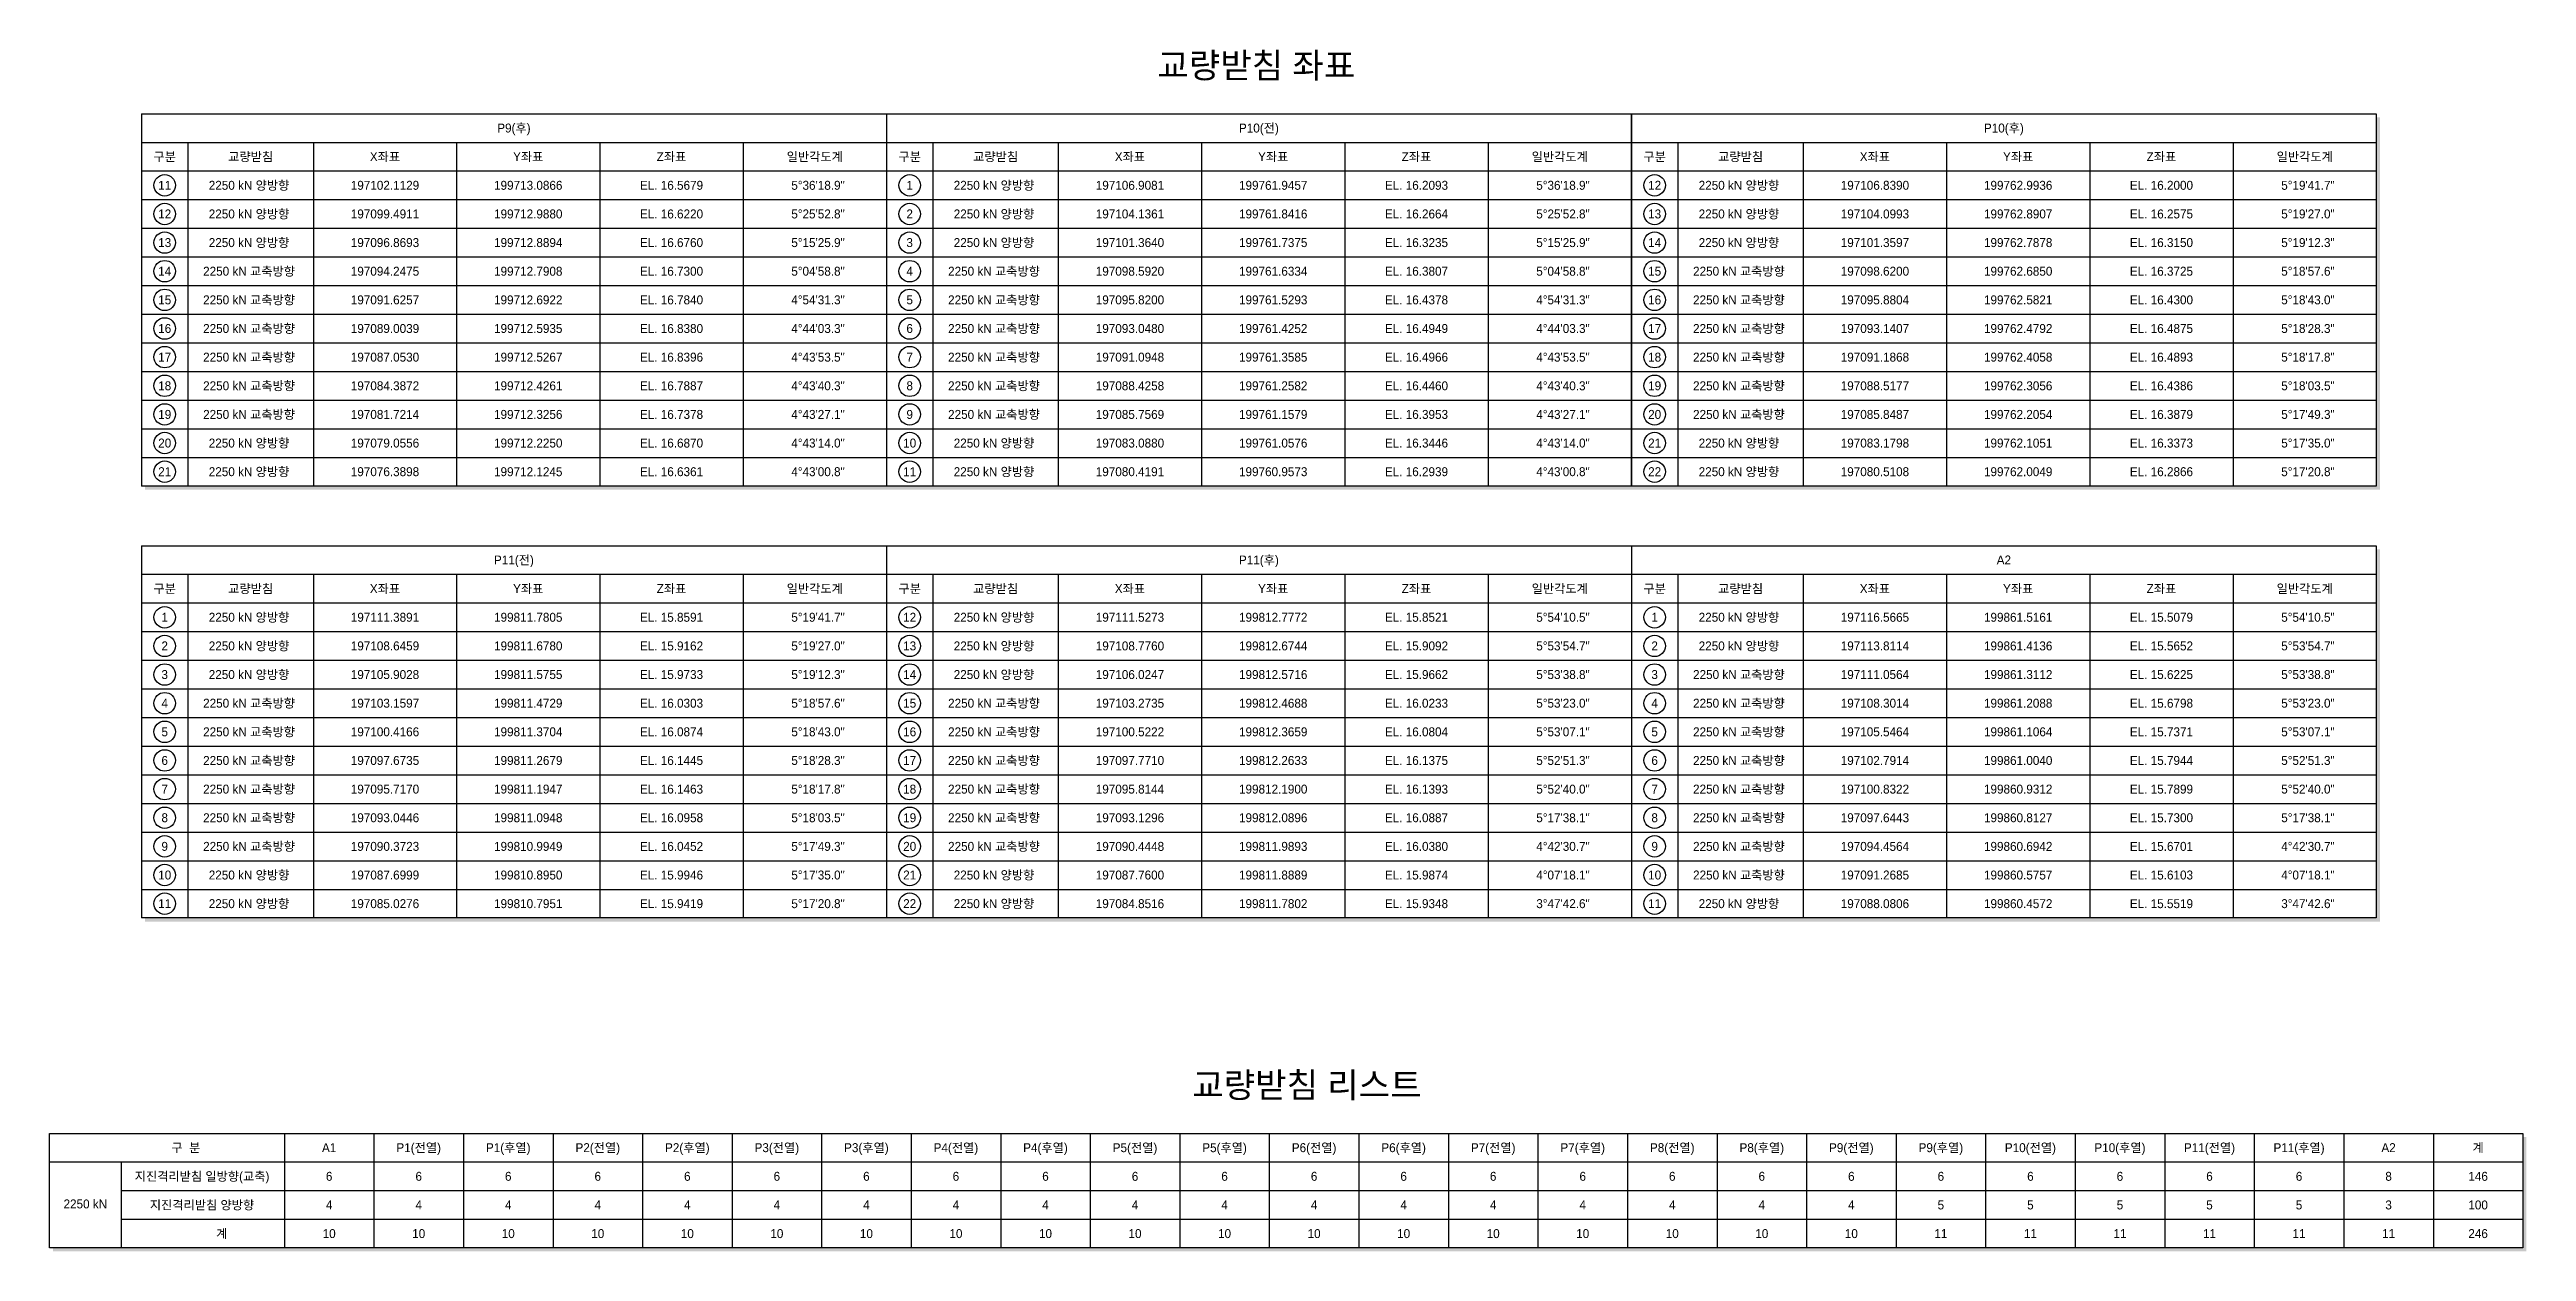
# Model space of a CAD drawing. Header units: millimetres. Extents: x 0 to 207472, y 0 to 100729.
import ezdxf
from ezdxf.enums import TextEntityAlignment as Align

# ---------------------------------------------------------------- set-up
doc = ezdxf.new("R2010")
doc.units = ezdxf.units.MM
doc.header["$LTSCALE"] = 8
for name, color, linetype in [('CS-TABL-LIN2', 1, 'Continuous'), ('CS-TABL-TEX2', 3, 'Continuous'), ('CZ-TEX1', 6, 'Continuous')]:
    doc.layers.add(name, color=color, linetype=linetype)
doc.styles.add('A_STANDARD', font='')
doc.styles.get('A_STANDARD').set_extended_font_data('Dotum')

msp = doc.modelspace()

# ---------------------------------------------------------------- linework, layer by layer
at = {"layer": 'CS-TABL-LIN2'}
for p, q in [((7697, 95349), (7697, 64149)), ((70097, 95349), (70097, 64149)), ((194897, 95349), (194897, 64149)), ((7697, 92949), (132497, 92949)), ((11597, 92949), (11597, 64149)), ((22097, 92949), (22097, 64149)), ((34097, 92949), (34097, 64149)), ((46097, 92949), (46097, 64149)), ((58097, 92949), (58097, 64149)), ((73997, 92949), (73997, 64149)), ((84497, 92949), (84497, 64149)), ((96497, 92949), (96497, 64149)), ((108497, 92949), (108497, 64149)), ((120497, 92949), (120497, 64149)), ((132497, 92949), (194897, 92949)), ((136397, 92949), (136397, 64149)), ((146897, 92949), (146897, 64149)), ((158897, 92949), (158897, 64149)), ((170897, 92949), (170897, 64149)), ((182897, 92949), (182897, 64149)), ((7697, 90549), (132497, 90549)), ((132497, 90549), (194897, 90549)), ((7697, 88149), (132497, 88149)), ((132497, 88149), (194897, 88149)), ((7697, 85749), (132497, 85749)), ((132497, 85749), (194897, 85749)), ((7697, 83349), (132497, 83349)), ((132497, 83349), (194897, 83349)), ((7697, 80949), (132497, 80949)), ((132497, 80949), (194897, 80949)), ((7697, 78549), (132497, 78549)), ((132497, 78549), (194897, 78549)), ((7697, 76149), (132497, 76149)), ((132497, 76149), (194897, 76149)), ((7697, 73749), (132497, 73749)), ((132497, 73749), (194897, 73749)), ((7697, 71349), (132497, 71349)), ((132497, 71349), (194897, 71349)), ((7697, 68949), (132497, 68949)), ((132497, 68949), (194897, 68949)), ((7697, 66549), (132497, 66549)), ((132497, 66549), (194897, 66549)), ((7697, 59149), (7697, 27949)), ((70097, 59149), (70097, 27949)), ((132497, 59149), (132497, 27949)), ((7697, 56749), (194897, 56749)), ((11597, 56749), (11597, 27949)), ((22097, 56749), (22097, 27949)), ((34097, 56749), (34097, 27949)), ((46097, 56749), (46097, 27949)), ((58097, 56749), (58097, 27949)), ((73997, 56749), (73997, 27949)), ((84497, 56749), (84497, 27949)), ((96497, 56749), (96497, 27949)), ((108497, 56749), (108497, 27949)), ((120497, 56749), (120497, 27949)), ((136397, 56749), (136397, 27949)), ((146897, 56749), (146897, 27949)), ((158897, 56749), (158897, 27949)), ((170897, 56749), (170897, 27949)), ((182897, 56749), (182897, 27949)), ((7697, 54349), (194897, 54349)), ((7697, 51949), (194897, 51949)), ((7697, 49549), (194897, 49549)), ((7697, 47149), (194897, 47149)), ((7697, 44749), (194897, 44749)), ((7697, 42349), (194897, 42349)), ((7697, 39949), (194897, 39949)), ((7697, 37549), (194897, 37549)), ((7697, 35149), (194897, 35149)), ((7697, 32749), (194897, 32749)), ((7697, 30349), (194897, 30349)), ((19672, 9900), (19672, 300)), ((27172, 9900), (27172, 300)), ((34672, 9900), (34672, 300)), ((42172, 9900), (42172, 300)), ((49672, 9900), (49672, 300)), ((57172, 9900), (57172, 300)), ((64672, 9900), (64672, 300)), ((72172, 9900), (72172, 300)), ((79672, 9900), (79672, 300)), ((87172, 9900), (87172, 300)), ((94672, 9900), (94672, 300)), ((102172, 9900), (102172, 300)), ((109672, 9900), (109672, 300)), ((117172, 9900), (117172, 300)), ((124672, 9900), (124672, 300)), ((132172, 9900), (132172, 300)), ((139672, 9900), (139672, 300)), ((147172, 9900), (147172, 300)), ((154672, 9900), (154672, 300)), ((162172, 9900), (162172, 300)), ((169672, 9900), (169672, 300)), ((177172, 9900), (177172, 300)), ((184672, 9900), (184672, 300)), ((192172, 9900), (192172, 300)), ((199672, 9900), (199672, 300)), ((0, 7500), (207172, 7500)), ((6000, 7500), (6000, 300)), ((6000, 7500), (207172, 7500)), ((6000, 5100), (207172, 5100)), ((6000, 2700), (207172, 2700))]:
    msp.add_line(p, q, dxfattribs=at)
for points in [[(7697, 95349), (132497, 95349), (132497, 64149), (7697, 64149)], [(194897, 64149), (132497, 64149), (132497, 95349), (194897, 95349)], [(7697, 59149), (194897, 59149), (194897, 27949), (7697, 27949)]]:
    msp.add_lwpolyline(points, dxfattribs=at)
msp.add_lwpolyline([(0, 9900), (207172, 9900), (207172, 300), (0, 300)], close=True, dxfattribs=at)
for centre in [(9647, 89349), (72047, 89349), (134447, 89349), (9647, 86949), (72047, 86949), (134447, 86949), (9647, 84549), (72047, 84549), (134447, 84549), (9647, 82149), (72047, 82149), (134447, 82149), (9647, 79749), (72047, 79749), (134447, 79749), (9647, 77349), (72047, 77349), (134447, 77349), (9647, 74949), (72047, 74949), (134447, 74949), (9647, 72549), (72047, 72549), (134447, 72549), (9647, 70149), (72047, 70149), (134447, 70149), (9647, 67749), (72047, 67749), (134447, 67749), (9647, 65349), (72047, 65349), (134447, 65349), (9647, 53149), (72047, 53149), (134447, 53149), (9647, 50749), (72047, 50749), (134447, 50749), (9647, 48349), (72047, 48349), (134447, 48349), (9647, 45949), (72047, 45949), (134447, 45949), (9647, 43549), (72047, 43549), (134447, 43549), (9647, 41149), (72047, 41149), (134447, 41149), (9647, 38749), (72047, 38749), (134447, 38749), (9647, 36349), (72047, 36349), (134447, 36349), (9647, 33949), (72047, 33949), (134447, 33949), (9647, 31549), (72047, 31549), (134447, 31549), (9647, 29149), (72047, 29149), (134447, 29149)]:
    msp.add_circle(centre, 900, dxfattribs=at)
for points in [[(194897, 95049), (195197, 95049), (194897, 64149), (195197, 64149)], [(7997, 64149), (195197, 64149), (7997, 63849), (195197, 63849)], [(194897, 58849), (195197, 58849), (194897, 27949), (195197, 27949)], [(7997, 27949), (195197, 27949), (7997, 27649), (195197, 27649)], [(207172, 9600), (207472, 9600), (207172, 300), (207472, 300)], [(300, 300), (207472, 300), (300, 0), (207472, 0)]]:
    msp.add_solid(points, dxfattribs=at)

# ---------------------------------------------------------------- texts
at = {"layer": 'CS-TABL-TEX2', "style": 'A_STANDARD'}
for s, p in [('P9(후)', (38897, 94149)), ('P10(전)', (101297, 94149)), ('P10(후)', (163697, 94149)), ('구분', (9647, 91749)), ('교량받침', (16847, 91749)), ('X좌표', (28097, 91749)), ('Y좌표', (40097, 91749)), ('Z좌표', (52097, 91749)), ('일반각도계', (64097, 91749)), ('구분', (72047, 91749)), ('교량받침', (79247, 91749)), ('X좌표', (90497, 91749)), ('Y좌표', (102497, 91749)), ('Z좌표', (114497, 91749)), ('일반각도계', (126497, 91749)), ('구분', (134447, 91749)), ('교량받침', (141647, 91749)), ('X좌표', (152897, 91749)), ('Y좌표', (164897, 91749)), ('Z좌표', (176897, 91749)), ('일반각도계', (188897, 91749)), ('11', (9647, 89349)), ('2250 kN 양방향 ', (16847, 89349)), ('197102.1129', (28097, 89349)), ('199713.0866', (40097, 89349)), ('EL. 16.5679', (52097, 89349)), ('  5%%d36\'18.9"', (64097, 89349)), ('1', (72047, 89349)), ('2250 kN 양방향 ', (79247, 89349)), ('197106.9081', (90497, 89349)), ('199761.9457', (102497, 89349)), ('EL. 16.2093', (114497, 89349)), ('  5%%d36\'18.9"', (126497, 89349)), ('12', (134447, 89349)), ('2250 kN 양방향 ', (141647, 89349)), ('197106.8390', (152897, 89349)), ('199762.9936', (164897, 89349)), ('EL. 16.2000', (176897, 89349)), ('  5%%d19\'41.7"', (188897, 89349)), ('12', (9647, 86949)), ('2250 kN 양방향 ', (16847, 86949)), ('197099.4911', (28097, 86949)), ('199712.9880', (40097, 86949)), ('EL. 16.6220', (52097, 86949)), ('  5%%d25\'52.8"', (64097, 86949)), ('2', (72047, 86949)), ('2250 kN 양방향 ', (79247, 86949)), ('197104.1361', (90497, 86949)), ('199761.8416', (102497, 86949)), ('EL. 16.2664', (114497, 86949)), ('  5%%d25\'52.8"', (126497, 86949)), ('13', (134447, 86949)), ('2250 kN 양방향 ', (141647, 86949)), ('197104.0993', (152897, 86949)), ('199762.8907', (164897, 86949)), ('EL. 16.2575', (176897, 86949)), ('  5%%d19\'27.0"', (188897, 86949)), ('13', (9647, 84549)), ('2250 kN 양방향 ', (16847, 84549)), ('197096.8693', (28097, 84549)), ('199712.8894', (40097, 84549)), ('EL. 16.6760', (52097, 84549)), ('  5%%d15\'25.9"', (64097, 84549)), ('3', (72047, 84549)), ('2250 kN 양방향 ', (79247, 84549)), ('197101.3640', (90497, 84549)), ('199761.7375', (102497, 84549)), ('EL. 16.3235', (114497, 84549)), ('  5%%d15\'25.9"', (126497, 84549)), ('14', (134447, 84549)), ('2250 kN 양방향 ', (141647, 84549)), ('197101.3597', (152897, 84549)), ('199762.7878', (164897, 84549)), ('EL. 16.3150', (176897, 84549)), ('  5%%d19\'12.3"', (188897, 84549)), ('14', (9647, 82149)), ('2250 kN 교축방향 ', (16847, 82149)), ('197094.2475', (28097, 82149)), ('199712.7908', (40097, 82149)), ('EL. 16.7300', (52097, 82149)), ('  5%%d04\'58.8"', (64097, 82149)), ('4', (72047, 82149)), ('2250 kN 교축방향 ', (79247, 82149)), ('197098.5920', (90497, 82149)), ('199761.6334', (102497, 82149)), ('EL. 16.3807', (114497, 82149)), ('  5%%d04\'58.8"', (126497, 82149)), ('15', (134447, 82149)), ('2250 kN 교축방향 ', (141647, 82149)), ('197098.6200', (152897, 82149)), ('199762.6850', (164897, 82149)), ('EL. 16.3725', (176897, 82149)), ('  5%%d18\'57.6"', (188897, 82149)), ('15', (9647, 79749)), ('2250 kN 교축방향 ', (16847, 79749)), ('197091.6257', (28097, 79749)), ('199712.6922', (40097, 79749)), ('EL. 16.7840', (52097, 79749)), ('  4%%d54\'31.3"', (64097, 79749)), ('5', (72047, 79749)), ('2250 kN 교축방향 ', (79247, 79749)), ('197095.8200', (90497, 79749)), ('199761.5293', (102497, 79749)), ('EL. 16.4378', (114497, 79749)), ('  4%%d54\'31.3"', (126497, 79749)), ('16', (134447, 79749)), ('2250 kN 교축방향 ', (141647, 79749)), ('197095.8804', (152897, 79749)), ('199762.5821', (164897, 79749)), ('EL. 16.4300', (176897, 79749)), ('  5%%d18\'43.0"', (188897, 79749)), ('16', (9647, 77349)), ('2250 kN 교축방향 ', (16847, 77349)), ('197089.0039', (28097, 77349)), ('199712.5935', (40097, 77349)), ('EL. 16.8380', (52097, 77349)), ('  4%%d44\'03.3"', (64097, 77349)), ('6', (72047, 77349)), ('2250 kN 교축방향 ', (79247, 77349)), ('197093.0480', (90497, 77349)), ('199761.4252', (102497, 77349)), ('EL. 16.4949', (114497, 77349)), ('  4%%d44\'03.3"', (126497, 77349)), ('17', (134447, 77349)), ('2250 kN 교축방향 ', (141647, 77349)), ('197093.1407', (152897, 77349)), ('199762.4792', (164897, 77349)), ('EL. 16.4875', (176897, 77349)), ('  5%%d18\'28.3"', (188897, 77349)), ('17', (9647, 74949)), ('2250 kN 교축방향 ', (16847, 74949)), ('197087.0530', (28097, 74949)), ('199712.5267', (40097, 74949)), ('EL. 16.8396', (52097, 74949)), ('  4%%d43\'53.5"', (64097, 74949)), ('7', (72047, 74949)), ('2250 kN 교축방향 ', (79247, 74949)), ('197091.0948', (90497, 74949)), ('199761.3585', (102497, 74949)), ('EL. 16.4966', (114497, 74949)), ('  4%%d43\'53.5"', (126497, 74949)), ('18', (134447, 74949)), ('2250 kN 교축방향 ', (141647, 74949)), ('197091.1868', (152897, 74949)), ('199762.4058', (164897, 74949)), ('EL. 16.4893', (176897, 74949)), ('  5%%d18\'17.8"', (188897, 74949)), ('18', (9647, 72549)), ('2250 kN 교축방향 ', (16847, 72549)), ('197084.3872', (28097, 72549)), ('199712.4261', (40097, 72549)), ('EL. 16.7887', (52097, 72549)), ('  4%%d43\'40.3"', (64097, 72549)), ('8', (72047, 72549)), ('2250 kN 교축방향 ', (79247, 72549)), ('197088.4258', (90497, 72549)), ('199761.2582', (102497, 72549)), ('EL. 16.4460', (114497, 72549)), ('  4%%d43\'40.3"', (126497, 72549)), ('19', (134447, 72549)), ('2250 kN 교축방향 ', (141647, 72549)), ('197088.5177', (152897, 72549)), ('199762.3056', (164897, 72549)), ('EL. 16.4386', (176897, 72549)), ('  5%%d18\'03.5"', (188897, 72549)), ('2250 kN 교축방향 ', (16847, 70149)), ('2250 kN 교축방향 ', (79247, 70149)), ('2250 kN 교축방향 ', (141647, 70149)), ('19', (9647, 70149)), ('197081.7214', (28097, 70149)), ('199712.3256', (40097, 70149)), ('EL. 16.7378', (52097, 70149)), ('  4%%d43\'27.1"', (64097, 70149)), ('9', (72047, 70149)), ('197085.7569', (90497, 70149)), ('199761.1579', (102497, 70149)), ('EL. 16.3953', (114497, 70149)), ('  4%%d43\'27.1"', (126497, 70149)), ('20', (134447, 70149)), ('197085.8487', (152897, 70149)), ('199762.2054', (164897, 70149)), ('EL. 16.3879', (176897, 70149)), ('  5%%d17\'49.3"', (188897, 70149)), ('20', (9647, 67749)), ('2250 kN 양방향 ', (16847, 67749)), ('197079.0556', (28097, 67749)), ('199712.2250', (40097, 67749)), ('EL. 16.6870', (52097, 67749)), ('  4%%d43\'14.0"', (64097, 67749)), ('10', (72047, 67749)), ('2250 kN 양방향 ', (79247, 67749)), ('197083.0880', (90497, 67749)), ('199761.0576', (102497, 67749)), ('EL. 16.3446', (114497, 67749)), ('  4%%d43\'14.0"', (126497, 67749)), ('21', (134447, 67749)), ('2250 kN 양방향 ', (141647, 67749)), ('197083.1798', (152897, 67749)), ('199762.1051', (164897, 67749)), ('EL. 16.3373', (176897, 67749)), ('  5%%d17\'35.0"', (188897, 67749)), ('21', (9647, 65349)), ('2250 kN 양방향 ', (16847, 65349)), ('197076.3898', (28097, 65349)), ('199712.1245', (40097, 65349)), ('EL. 16.6361', (52097, 65349)), ('  4%%d43\'00.8"', (64097, 65349)), ('11', (72047, 65349)), ('2250 kN 양방향 ', (79247, 65349)), ('197080.4191', (90497, 65349)), ('199760.9573', (102497, 65349)), ('EL. 16.2939', (114497, 65349)), ('  4%%d43\'00.8"', (126497, 65349)), ('22', (134447, 65349)), ('2250 kN 양방향 ', (141647, 65349)), ('197080.5108', (152897, 65349)), ('199762.0049', (164897, 65349)), ('EL. 16.2866', (176897, 65349)), ('  5%%d17\'20.8"', (188897, 65349)), ('P11(전)', (38897, 57949)), ('P11(후)', (101297, 57949)), ('A2', (163697, 57949)), ('교량받침', (16847, 55549)), ('X좌표', (28097, 55549)), ('Y좌표', (40097, 55549)), ('Z좌표', (52097, 55549)), ('일반각도계', (64097, 55549)), ('교량받침', (79247, 55549)), ('X좌표', (90497, 55549)), ('Y좌표', (102497, 55549)), ('Z좌표', (114497, 55549)), ('일반각도계', (126497, 55549)), ('교량받침', (141647, 55549)), ('X좌표', (152897, 55549)), ('Y좌표', (164897, 55549)), ('Z좌표', (176897, 55549)), ('일반각도계', (188897, 55549)), ('구분', (9647, 55549)), ('구분', (72047, 55549)), ('구분', (134447, 55549)), ('1', (9647, 53149)), ('2250 kN 양방향 ', (16847, 53149)), ('197111.3891', (28097, 53149)), ('199811.7805', (40097, 53149)), ('EL. 15.8591', (52097, 53149)), ('  5%%d19\'41.7"', (64097, 53149)), ('12', (72047, 53149)), ('2250 kN 양방향 ', (79247, 53149)), ('197111.5273', (90497, 53149)), ('199812.7772', (102497, 53149)), ('EL. 15.8521', (114497, 53149)), ('  5%%d54\'10.5"', (126497, 53149)), ('1', (134447, 53149)), ('2250 kN 양방향 ', (141647, 53149)), ('197116.5665', (152897, 53149)), ('199861.5161', (164897, 53149)), ('EL. 15.5079', (176897, 53149)), ('  5%%d54\'10.5"', (188897, 53149)), ('2', (9647, 50749)), ('2250 kN 양방향 ', (16847, 50749)), ('197108.6459', (28097, 50749)), ('199811.6780', (40097, 50749)), ('EL. 15.9162', (52097, 50749)), ('  5%%d19\'27.0"', (64097, 50749)), ('13', (72047, 50749)), ('2250 kN 양방향 ', (79247, 50749)), ('197108.7760', (90497, 50749)), ('199812.6744', (102497, 50749)), ('EL. 15.9092', (114497, 50749)), ('  5%%d53\'54.7"', (126497, 50749)), ('2', (134447, 50749)), ('2250 kN 양방향 ', (141647, 50749)), ('197113.8114', (152897, 50749)), ('199861.4136', (164897, 50749)), ('EL. 15.5652', (176897, 50749)), ('  5%%d53\'54.7"', (188897, 50749)), ('3', (9647, 48349)), ('2250 kN 양방향 ', (16847, 48349)), ('197105.9028', (28097, 48349)), ('199811.5755', (40097, 48349)), ('EL. 15.9733', (52097, 48349)), ('  5%%d19\'12.3"', (64097, 48349)), ('14', (72047, 48349)), ('2250 kN 양방향 ', (79247, 48349)), ('197106.0247', (90497, 48349)), ('199812.5716', (102497, 48349)), ('EL. 15.9662', (114497, 48349)), ('  5%%d53\'38.8"', (126497, 48349)), ('3', (134447, 48349)), ('2250 kN 교축방향 ', (141647, 48349)), ('197111.0564', (152897, 48349)), ('199861.3112', (164897, 48349)), ('EL. 15.6225', (176897, 48349)), ('  5%%d53\'38.8"', (188897, 48349)), ('4', (9647, 45949)), ('2250 kN 교축방향 ', (16847, 45949)), ('197103.1597', (28097, 45949)), ('199811.4729', (40097, 45949)), ('EL. 16.0303', (52097, 45949)), ('  5%%d18\'57.6"', (64097, 45949)), ('15', (72047, 45949)), ('2250 kN 교축방향 ', (79247, 45949)), ('197103.2735', (90497, 45949)), ('199812.4688', (102497, 45949)), ('EL. 16.0233', (114497, 45949)), ('  5%%d53\'23.0"', (126497, 45949)), ('4', (134447, 45949)), ('2250 kN 교축방향 ', (141647, 45949)), ('197108.3014', (152897, 45949)), ('199861.2088', (164897, 45949)), ('EL. 15.6798', (176897, 45949)), ('  5%%d53\'23.0"', (188897, 45949)), ('5', (9647, 43549)), ('2250 kN 교축방향 ', (16847, 43549)), ('197100.4166', (28097, 43549)), ('199811.3704', (40097, 43549)), ('EL. 16.0874', (52097, 43549)), ('  5%%d18\'43.0"', (64097, 43549)), ('16', (72047, 43549)), ('2250 kN 교축방향 ', (79247, 43549)), ('197100.5222', (90497, 43549)), ('199812.3659', (102497, 43549)), ('EL. 16.0804', (114497, 43549)), ('  5%%d53\'07.1"', (126497, 43549)), ('5', (134447, 43549)), ('2250 kN 교축방향 ', (141647, 43549)), ('197105.5464', (152897, 43549)), ('199861.1064', (164897, 43549)), ('EL. 15.7371', (176897, 43549)), ('  5%%d53\'07.1"', (188897, 43549)), ('6', (9647, 41149)), ('2250 kN 교축방향 ', (16847, 41149)), ('197097.6735', (28097, 41149)), ('199811.2679', (40097, 41149)), ('EL. 16.1445', (52097, 41149)), ('  5%%d18\'28.3"', (64097, 41149)), ('17', (72047, 41149)), ('2250 kN 교축방향 ', (79247, 41149)), ('197097.7710', (90497, 41149)), ('199812.2633', (102497, 41149)), ('EL. 16.1375', (114497, 41149)), ('  5%%d52\'51.3"', (126497, 41149)), ('6', (134447, 41149)), ('2250 kN 교축방향 ', (141647, 41149)), ('197102.7914', (152897, 41149)), ('199861.0040', (164897, 41149)), ('EL. 15.7944', (176897, 41149)), ('  5%%d52\'51.3"', (188897, 41149)), ('7', (9647, 38749)), ('2250 kN 교축방향 ', (16847, 38749)), ('197095.7170', (28097, 38749)), ('199811.1947', (40097, 38749)), ('EL. 16.1463', (52097, 38749)), ('  5%%d18\'17.8"', (64097, 38749)), ('18', (72047, 38749)), ('2250 kN 교축방향 ', (79247, 38749)), ('197095.8144', (90497, 38749)), ('199812.1900', (102497, 38749)), ('EL. 16.1393', (114497, 38749)), ('  5%%d52\'40.0"', (126497, 38749)), ('7', (134447, 38749)), ('2250 kN 교축방향 ', (141647, 38749)), ('197100.8322', (152897, 38749)), ('199860.9312', (164897, 38749)), ('EL. 15.7899', (176897, 38749)), ('  5%%d52\'40.0"', (188897, 38749)), ('8', (9647, 36349)), ('2250 kN 교축방향 ', (16847, 36349)), ('197093.0446', (28097, 36349)), ('199811.0948', (40097, 36349)), ('EL. 16.0958', (52097, 36349)), ('  5%%d18\'03.5"', (64097, 36349)), ('19', (72047, 36349)), ('2250 kN 교축방향 ', (79247, 36349)), ('197093.1296', (90497, 36349)), ('199812.0896', (102497, 36349)), ('EL. 16.0887', (114497, 36349)), ('  5%%d17\'38.1"', (126497, 36349)), ('8', (134447, 36349)), ('2250 kN 교축방향 ', (141647, 36349)), ('197097.6443', (152897, 36349)), ('199860.8127', (164897, 36349)), ('EL. 15.7300', (176897, 36349)), ('  5%%d17\'38.1"', (188897, 36349)), ('9', (9647, 33949)), ('2250 kN 교축방향 ', (16847, 33949)), ('197090.3723', (28097, 33949)), ('199810.9949', (40097, 33949)), ('EL. 16.0452', (52097, 33949)), ('  5%%d17\'49.3"', (64097, 33949)), ('20', (72047, 33949)), ('2250 kN 교축방향 ', (79247, 33949)), ('197090.4448', (90497, 33949)), ('199811.9893', (102497, 33949)), ('EL. 16.0380', (114497, 33949)), ('  4%%d42\'30.7"', (126497, 33949)), ('9', (134447, 33949)), ('2250 kN 교축방향 ', (141647, 33949)), ('197094.4564', (152897, 33949)), ('199860.6942', (164897, 33949)), ('EL. 15.6701', (176897, 33949)), ('  4%%d42\'30.7"', (188897, 33949)), ('10', (9647, 31549)), ('2250 kN 양방향 ', (16847, 31549)), ('197087.6999', (28097, 31549)), ('199810.8950', (40097, 31549)), ('EL. 15.9946', (52097, 31549)), ('  5%%d17\'35.0"', (64097, 31549)), ('21', (72047, 31549)), ('2250 kN 양방향 ', (79247, 31549)), ('197087.7600', (90497, 31549)), ('199811.8889', (102497, 31549)), ('EL. 15.9874', (114497, 31549)), ('  4%%d07\'18.1"', (126497, 31549)), ('10', (134447, 31549)), ('2250 kN 교축방향 ', (141647, 31549)), ('197091.2685', (152897, 31549)), ('199860.5757', (164897, 31549)), ('EL. 15.6103', (176897, 31549)), ('  4%%d07\'18.1"', (188897, 31549)), ('11', (9647, 29149)), ('2250 kN 양방향 ', (16847, 29149)), ('197085.0276', (28097, 29149)), ('199810.7951', (40097, 29149)), ('EL. 15.9419', (52097, 29149)), ('  5%%d17\'20.8"', (64097, 29149)), ('22', (72047, 29149)), ('2250 kN 양방향 ', (79247, 29149)), ('197084.8516', (90497, 29149)), ('199811.7802', (102497, 29149)), ('EL. 15.9348', (114497, 29149)), ('  3%%d47\'42.6"', (126497, 29149)), ('11', (134447, 29149)), ('2250 kN 양방향 ', (141647, 29149)), ('197088.0806', (152897, 29149)), ('199860.4572', (164897, 29149)), ('EL. 15.5519', (176897, 29149)), ('  3%%d47\'42.6"', (188897, 29149)), ('구  분', (11422, 8700)), ('A1', (23422, 8700)), ('P1(전열)', (30922, 8700)), ('P1(후열)', (38422, 8700)), ('P2(전열)', (45922, 8700)), ('P2(후열)', (53422, 8700)), ('P3(전열)', (60922, 8700)), ('P3(후열)', (68422, 8700)), ('P4(전열)', (75922, 8700)), ('P4(후열)', (83422, 8700)), ('P5(전열)', (90922, 8700)), ('P5(후열)', (98422, 8700)), ('P6(전열)', (105922, 8700)), ('P6(후열)', (113422, 8700)), ('P7(전열)', (120922, 8700)), ('P7(후열)', (128422, 8700)), ('P8(전열)', (135922, 8700)), ('P8(후열)', (143422, 8700)), ('P9(전열)', (150922, 8700)), ('P9(후열)', (158422, 8700)), ('P10(전열)', (165922, 8700)), ('P10(후열)', (173422, 8700)), ('P11(전열)', (180922, 8700)), ('P11(후열)', (188422, 8700)), ('A2', (195922, 8700)), ('계', (203422, 8700)), ('지진격리받침 일방향(교축)', (12774, 6300)), ('6', (23422, 6300)), ('6', (30922, 6300)), ('6', (38422, 6300)), ('6', (45922, 6300)), ('6', (53422, 6300)), ('6', (60922, 6300)), ('6', (68422, 6300)), ('6', (75922, 6300)), ('6', (83422, 6300)), ('6', (90922, 6300)), ('6', (98422, 6300)), ('6', (105922, 6300)), ('6', (113422, 6300)), ('6', (120922, 6300)), ('6', (128422, 6300)), ('6', (135922, 6300)), ('6', (143422, 6300)), ('6', (150922, 6300)), ('6', (158422, 6300)), ('6', (165922, 6300)), ('6', (173422, 6300)), ('6', (180922, 6300)), ('6', (188422, 6300)), ('8', (195922, 6300)), ('146', (203422, 6300)), ('2250 kN', (3000, 3986)), ('지진격리받침 양방향', (12774, 3900)), ('4', (23422, 3900)), ('4', (30922, 3900)), ('4', (38422, 3900)), ('4', (45922, 3900)), ('4', (53422, 3900)), ('4', (60922, 3900)), ('4', (68422, 3900)), ('4', (75922, 3900)), ('4', (83422, 3900)), ('4', (90922, 3900)), ('4', (98422, 3900)), ('4', (105922, 3900)), ('4', (113422, 3900)), ('4', (120922, 3900)), ('4', (128422, 3900)), ('4', (135922, 3900)), ('4', (143422, 3900)), ('4', (150922, 3900)), ('5', (158422, 3900)), ('5', (165922, 3900)), ('5', (173422, 3900)), ('5', (180922, 3900)), ('5', (188422, 3900)), ('3', (195922, 3900)), ('100', (203422, 3900)), ('계', (14422, 1500)), ('10', (23422, 1500)), ('10', (30922, 1500)), ('10', (38422, 1500)), ('10', (45922, 1500)), ('10', (53422, 1500)), ('10', (60922, 1500)), ('10', (68422, 1500)), ('10', (75922, 1500)), ('10', (83422, 1500)), ('10', (90922, 1500)), ('10', (98422, 1500)), ('10', (105922, 1500)), ('10', (113422, 1500)), ('10', (120922, 1500)), ('10', (128422, 1500)), ('10', (135922, 1500)), ('10', (143422, 1500)), ('10', (150922, 1500)), ('11', (158422, 1500)), ('11', (165922, 1500)), ('11', (173422, 1500)), ('11', (180922, 1500)), ('11', (188422, 1500)), ('11', (195922, 1500)), ('246', (203422, 1500))]:
    msp.add_text(s, height=750, dxfattribs=at).set_placement(p, align=Align.MIDDLE_CENTER)
at = {"layer": 'CZ-TEX1', "style": 'A_STANDARD'}
for s, p in [('교량받침 좌표', (101084, 98349)), ('교량받침 리스트', (105322, 12900))]:
    msp.add_text(s, height=2100, dxfattribs=at).set_placement(p, align=Align.CENTER)

doc.saveas('drawing.dxf')
